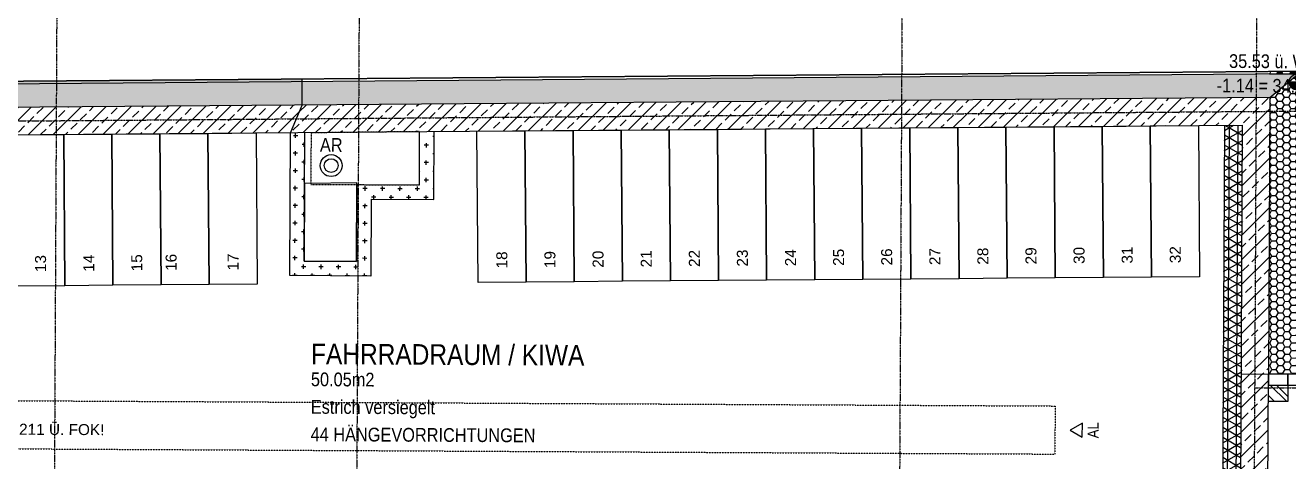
# Model space of a CAD drawing. Header units: millimetres. Extents: x -5498 to 144064, y 340 to 109563.
# Drawn here: x 12719 to 21912, y 71914 to 75090 of the extents above; entities that cross this region are included whole.
import ezdxf
from ezdxf.enums import TextEntityAlignment as Align

# ---------------------------------------------------------------- set-up
doc = ezdxf.new("R2010")
doc.units = ezdxf.units.MM
doc.linetypes.add('HIDDEN2', pattern=[0.1875, 0.125, -0.0625])
doc.linetypes.add('STRICHPUNKT', pattern=[1, 0.5, -0.25, 0, -0.25])
for name, color, linetype in [('00_HLP-G00-LEG-M0', 6, 'Continuous'), ('01-ANS-G00-LEG-M0', 251, 'Continuous'), ('01-SYM-G00-Leg-M0', 251, 'Continuous'), ('01-TXT---------M0', 251, 'Continuous'), ('01-TXT---------PP', 1, 'Continuous'), ('01-TXT-G00-LEG-M0', 1, 'Continuous'), ('02-AXO-G00-LEG-M0', 251, 'STRICHPUNKT'), ('02-FIL-G00-LEG-GK', 251, 'Continuous'), ('02-FIL-G00-LEG-LILA', 251, 'Continuous'), ('02-FIL-G00-LEG-ORANGE', 251, 'Continuous'), ('02-FIL-G00-Leg-STB', 251, 'Continuous'), ('02-TWA-G00-LEG-M0', 251, 'Continuous'), ('02-TWB-G00-LEG-M0', 251, 'Continuous'), ('02-WDA-G00-LEG-M0', 251, 'Continuous'), ('02-ZWA-G00-LEG-M0', 251, 'Continuous'), ('03-HID-G00-LEG-M0', 251, 'HIDDEN2'), ('03-SYM-G00-LEG-M0', 251, 'Continuous'), ('05-STO-G00-LEG-M0', 251, 'Continuous'), ('07-MOB-G00-LEG-FAHRRAD', 251, 'Continuous'), ('07-SAN-G00-LEG-LÜFTUNGEN', 251, 'HIDDEN2'), ('09-VER-G00-LEG-GRUNDSTÜCKSGRENZE', 251, 'Continuous')]:
    doc.layers.add(name, color=color, linetype=linetype)
doc.styles.add('ARIAL', font='arial.ttf', dxfattribs={"width": 0.85})
doc.styles.get("Standard").update_dxf_attribs({"font": 'arial.ttf'})
pattern_1 = [(44.70755, (-20078.77, 18756.93), (-89.34302, 90.25976), []), (44.70755, (-19988.97, 18756.47), (-89.34302, 90.25976), [63.5, -31.75])]
pattern_2 = [(360, (-23245.73, -3508.606), (47.625, 27.4963), [31.75, -63.5]), (120, (-23245.73, -3508.606), (-47.624994, 27.49631), [31.75, -63.5]), (60, (-23245.73, -3508.606), (6e-06, 54.99261), [-63.5, 31.75])]

# ---------------------------------------------------------------- blocks, each defined once
blk = doc.blocks.new('01-SQM')
at = {"layer": '01-TXT---------M0', "color": 1, "style": 'ARIAL', "width": 0.85}
blk.add_attdef('ROOM', (0, 0), '', height=0.15, dxfattribs=at)
blk.add_attdef('AREA', text='', height=0.1, dxfattribs=at).set_placement((0, -0.06), align=Align.TOP_LEFT)
at = {"layer": '01-TXT---------PP', "color": 1, "style": 'ARIAL', "width": 0.85}
blk.add_attdef('NR', text='', height=0.15, dxfattribs=at).set_placement((-0.1173, 0), align=Align.RIGHT)
blk.add_attdef('FLOOR', text='', height=0.1, dxfattribs=at).set_placement((0, -0.26), align=Align.TOP_LEFT)
blk = doc.blocks.new('03-rar')
blk.add_circle((0, 0), 0.05)
at = {"layer": '01-TXT---------M0', "color": 8, "style": 'ARIAL', "width": 0.85}
blk.add_attdef('RR', text='', height=0.1, dxfattribs=at).set_placement((0, 0.1), align=Align.CENTER)
blk = doc.blocks.new('01-HK1')
for p, q in [((-0.0005, -0.0742), (-0.0005, 0.0742)), ((0.0737, 0), (-0.0747, 0))]:
    blk.add_line(p, q)
blk.add_circle((-0.0005, 0), 0.0586)
for points in [[(-0.0005, 0.0586), (0.0409, 0.0414), (-0.0005, 0)], [(-0.0005, 0), (0.0581, 0), (0.0409, 0.0414)], [(-0.0591, 0), (-0.0419, -0.0414), (-0.0005, 0)], [(-0.0419, -0.0414), (-0.0005, -0.0586), (-0.0005, 0)]]:
    blk.add_solid(points)
at = {"layer": '01-TXT---------M0', "color": 8, "style": 'ARIAL', "width": 0.85}
blk.add_attdef('HEIGHT', text='', height=0.1, dxfattribs=at).set_placement((0, 0.2), align=Align.TOP_CENTER)

msp = doc.modelspace()

# ---------------------------------------------------------------- hatches: boundary and pattern name
at = {"layer": '02-FIL-G00-LEG-GK', "ltscale": 0.2}
h = msp.add_hatch(dxfattribs=at)
h.set_pattern_fill('NET3', color=256, scale=20, angle=197.04654, style=0)
h.set_pattern_definition([(89.70755, (-20078.77, 18756.93), (-63.49917, 0.324117), []), (149.70755, (-20078.77, 18756.93), (-32.03028, -54.82984), []), (209.70755, (-20078.77, 18756.93), (31.46889, -55.153955), [])])
h.paths.add_polyline_path([(21574.1, 74362.3), (21444.1, 74361.3), (21425.4, 70708.2), (16565.5, 70733), (16564.8, 70603), (21554.8, 70577.5)])
at = {"layer": '02-FIL-G00-LEG-LILA'}
h = msp.add_hatch(dxfattribs=at)
h.set_pattern_fill('HONEY', color=256, scale=10, angle=107.04654, style=0)
h.set_pattern_definition([(359.70755, (-20078.772, 18756.93), (47.764726, 27.252854), [31.75, -63.5]), (119.70755, (-20078.772, 18756.93), (-47.484027, 27.739039), [31.75, -63.5]), (59.70755, (-20078.772, 18756.93), (0.280699, 54.991893), [-63.5, 31.75])])
h.paths.add_polyline_path([(21976, 74735.4), (21976.1, 74754.1), (21776.1, 74752.6), (21776, 74733.9)])
h = msp.add_hatch(dxfattribs=at)
h.set_pattern_fill('HONEY', color=256, scale=10, angle=107.04654, style=0)
h.set_pattern_definition(pattern_2)
h.paths.add_polyline_path([(14733.4, 74679.3), (7395.2, 74622.4), (7694.4, 74454.7), (14734.8, 74509.3)])
h = msp.add_hatch(dxfattribs=at)
h.set_pattern_fill('HONEY', color=256, scale=10, angle=107.04654, style=0)
h.set_pattern_definition(pattern_2)
h.paths.add_polyline_path([(7595.3, 74644), (7595.2, 74624), (14733.4, 74679.3), (14733.3, 74699.3)])
h = msp.add_hatch(dxfattribs=at)
h.set_pattern_fill('HONEY', color=256, scale=10, angle=107.04654, style=0)
h.set_pattern_definition(pattern_2)
h.paths.add_polyline_path([(21976, 74731.7), (21976, 74735.4), (21776, 74733.9), (14733.4, 74679.3), (14734.8, 74509.3), (21775.1, 74563.9)])
h = msp.add_hatch(dxfattribs=at)
h.set_pattern_fill('HONEY', color=256, scale=10, angle=107.04654, style=0)
h.set_pattern_definition([(0.1423, (31995.2, 67277.07), (47.55656, 27.6145), [31.75, -63.5]), (120.1423, (31995.2, 67277.07), (-47.69314, 27.37794), [31.75, -63.5]), (60.1423, (31995.2, 67277.07), (-0.13658, 54.99244), [-63.5, 31.75])])
h.paths.add_polyline_path([(21976, 74735.4), (21775.1, 74563.9), (21764.9, 72551.7), (21906.4, 72552), (21964.9, 72552.2), (21965.9, 72752.2), (21968.4, 73252.2)])
at = {"layer": '02-FIL-G00-LEG-ORANGE'}
h = msp.add_hatch(dxfattribs=at)
h.set_pattern_fill('CROSS', color=256, scale=10, angle=197.04654, style=0)
h.set_pattern_definition([(89.70755, (-20078.77, 18756.93), (-63.175056, 63.82329), [31.75, -95.25]), (179.70755, (-20062.816, 18772.725), (-63.82329, -63.175056), [31.75, -95.25])])
h.paths.add_polyline_path([(15693.8, 74316.7), (15588.8, 74315.9), (15586.8, 73928), (15131.9, 73930.3), (15129, 73370.9), (14749, 73372.8), (14753.8, 74309.4), (14649.5, 74308.6), (14649.2, 74308.1), (14643.4, 73268.3), (15233.5, 73265.3), (15236.3, 73824.8), (15691.3, 73822.5)])
h = msp.add_hatch(dxfattribs=at)
h.set_pattern_fill('ANSI32', color=256, scale=10, angle=197.04654, style=0)
h.set_pattern_definition([(135.1423, (31995.2, 67277.07), (-67.1844, -67.519), []), (135.1423, (31995.09, 67321.97), (-67.1844, -67.519), [])])
h.paths.add_polyline_path([(21906.6, 72472), (21906, 72472), (21906, 72472), (21764.4, 72472.1), (21764.3, 72451.7), (21906.6, 72452)])
h.paths.add_polyline_path([(21906.6, 72452), (21764.3, 72451.7), (21763.8, 72352.8), (21906.9, 72352)])
at = {"layer": '02-FIL-G00-Leg-STB'}
h = msp.add_hatch(dxfattribs=at)
h.set_pattern_fill('ANSI33', color=256, scale=20, angle=107.04654, style=0)
h.set_pattern_definition(pattern_1)
h.paths.add_polyline_path([(21764.8, 72550), (21775.1, 74563.9), (14734.8, 74509.3), (14649.2, 74308.1), (21574.1, 74362.3), (21564.8, 72551)])
h = msp.add_hatch(dxfattribs=at)
h.set_pattern_fill('ANSI33', color=256, scale=20, angle=107.04654, style=0)
h.set_pattern_definition(pattern_1)
h.paths.add_polyline_path([(14734.8, 74509.3), (7594.4, 74454), (7590.9, 73778.8), (7899.8, 73777.2), (7971.8, 72987.3), (8171, 73005.5), (8082.5, 73976.3), (7792, 73977.8), (7793.4, 74254.4), (14649.2, 74308.1)])
h = msp.add_hatch(dxfattribs=at)
h.set_pattern_fill('ANSI33', color=256, scale=20, angle=107.04654, style=0)
h.set_pattern_definition([(44.70755, (-20078.77, 18756.93), (-89.34302, 90.25976), []), (44.70755, (-19988.97, 18756.47), (-89.34302, 90.25976), [63.5, -31.75])])
h.paths.add_polyline_path([(21764.8, 72550), (21564.8, 72551), (21554.8, 70577.5), (16564.8, 70603), (16564.4, 70513), (16563.8, 70403), (21753.8, 70376.5)])

# ---------------------------------------------------------------- linework, layer by layer
at = {"layer": '00_HLP-G00-LEG-M0'}
msp.add_circle((14945, 74069.1), 80, dxfattribs=at)
at = {"layer": '01-ANS-G00-LEG-M0'}
msp.add_lwpolyline([(14751.9, 73939.4), (14749, 73372.8), (15129, 73370.9), (15131.9, 73942.9), (14751.9, 73939.4)], dxfattribs=at)
at = {"layer": '01-TXT-G00-LEG-M0', "flags": 128}
msp.add_lwpolyline([(20410.9, 72194.4), (20322.8, 72144.1), (20410.4, 72092.9)], close=True, dxfattribs=at)
at = {"layer": '02-AXO-G00-LEG-M0'}
for points in [[(12956.9, 76889.1), (12842.5, 54489.4)], [(15156.8, 76877.8), (15042.5, 54478.1)], [(19106.8, 76857.7), (18992.5, 54458)], [(21686.8, 76844.5), (21572.4, 54444.8)], [(2505.1, 74314.5), (23524.7, 74477.4)], [(21664.3, 72451.4), (46982.2, 72514.3), (46982.2, 72514.3)]]:
    msp.add_lwpolyline(points, dxfattribs=at)
at = {"layer": '02-FIL-G00-LEG-LILA'}
for points in [[(14734.8, 74509.3), (14733.3, 74699.3)], [(21775.1, 74563.9), (21975.4, 74731.2)]]:
    msp.add_lwpolyline(points, dxfattribs=at)
at = {"layer": '02-FIL-G00-Leg-STB'}
for points in [[(14648.7, 74306.8), (14734.8, 74509.3)], [(21764.8, 72550), (21564.8, 72551)]]:
    msp.add_lwpolyline(points, dxfattribs=at)
at = {"layer": '02-TWA-G00-LEG-M0'}
for p, q in [((21775.1, 74563.9), (7594.4, 74454)), ((21775.1, 74563.9), (21764.8, 72550)), ((7793.4, 74255.5), (21574.1, 74362.3)), ((21574.1, 74362.3), (21554.8, 70577.5)), ((21753.8, 70376.5), (21764.8, 72550))]:
    msp.add_line(p, q, dxfattribs=at)
at = {"layer": '02-TWB-G00-LEG-M0'}
msp.add_lwpolyline([(22499.5, 95322.7), (22520.7, 92934), (24188.2, 92953.7), (24212.5, 90043), (22554.6, 90026.2), (22596.5, 85489.1), (24254.4, 85505.9), (24220, 78760.8), (22377.3, 78750.8), (22390.5, 74757.3), (7395.3, 74642.4), (7434.9, 105054.1)], dxfattribs=at)
at = {"layer": '02-WDA-G00-LEG-M0'}
msp.add_line((21976, 74735.4), (7395.2, 74622.4), dxfattribs=at)
msp.add_lwpolyline([(21976, 74735.4), (21976.1, 74754.1), (21776.1, 74752.6), (21776, 74733.9)], close=True, dxfattribs=at)
at = {"layer": '02-ZWA-G00-LEG-M0'}
for points in [[(15236.3, 73824.8), (15233.5, 73265.3), (14643.4, 73268.3), (14649.2, 74308.6)], [(15131.9, 73930.3), (15129, 73370.9), (14749, 73372.8), (14753.8, 74309.4)], [(15131.9, 73930.3), (15586.8, 73928), (15588.8, 74315.9)], [(15236.3, 73824.8), (15691.3, 73822.5), (15693.8, 74316.7)], [(21444.1, 74361.3), (21425.4, 70708.2), (16565.5, 70733)], [(21906.6, 72472), (21906.9, 72352), (21763.8, 72352.8)]]:
    msp.add_lwpolyline(points, dxfattribs=at)
at = {"layer": '03-HID-G00-LEG-M0'}
msp.add_lwpolyline([(14798.7, 74307), (14796.8, 73932), (15586.8, 73928), (15588.8, 74315.9)], close=True, dxfattribs=at)
at = {"layer": '05-STO-G00-LEG-M0'}
for points in [[(21906.4, 72552), (21764.9, 72552.1), (21764.4, 72472.1), (21906.6, 72472)], [(21986.4, 72552.2), (21906.4, 72552), (21906, 72472), (21986.6, 72472.2)]]:
    msp.add_lwpolyline(points, close=True, dxfattribs=at)
at = {"layer": '07-MOB-G00-LEG-FAHRRAD'}
for points in [[(12657.3, 73192.4), (12648.7, 74292.4), (12998.7, 74295.2), (13007.3, 73195.2)], [(13007.3, 73195.2), (12998.7, 74295.2), (13348.7, 74297.9), (13357.3, 73197.9)], [(13357.3, 73197.9), (13348.7, 74297.9), (13698.7, 74300.6), (13707.3, 73200.7)], [(13707.3, 73200.7), (13698.7, 74300.6), (14048.7, 74303.4), (14057.3, 73203.4)], [(14057.3, 73203.4), (14048.7, 74303.4), (14398.7, 74306.1), (14407.3, 73206.1)], [(16013.6, 73218.7), (16005, 74318.7), (16355, 74321.4), (16363.6, 73221.5)], [(16363.6, 73221.5), (16355, 74321.4), (16705, 74324.2), (16713.6, 73224.2)], [(16713.6, 73224.2), (16705, 74324.2), (17055, 74326.9), (17063.6, 73226.9)], [(17063.6, 73226.9), (17055, 74326.9), (17405, 74329.7), (17413.6, 73229.7)], [(17413.6, 73229.7), (17405, 74329.7), (17755, 74332.4), (17763.6, 73232.4)], [(17763.6, 73232.4), (17755, 74332.4), (18105, 74335.1), (18113.6, 73235.2)], [(18113.6, 73235.2), (18105, 74335.1), (18454.9, 74337.9), (18463.6, 73237.9)], [(18463.6, 73237.9), (18454.9, 74337.9), (18804.9, 74340.6), (18813.6, 73240.6)], [(18813.6, 73240.6), (18804.9, 74340.6), (19154.9, 74343.4), (19163.5, 73243.4)], [(19163.5, 73243.4), (19154.9, 74343.4), (19504.9, 74346.1), (19513.5, 73246.1)], [(19513.5, 73246.1), (19504.9, 74346.1), (19854.9, 74348.8), (19863.5, 73248.9)], [(19863.5, 73248.9), (19854.9, 74348.8), (20204.9, 74351.6), (20213.5, 73251.6)], [(20213.5, 73251.6), (20204.9, 74351.6), (20554.9, 74354.3), (20563.5, 73254.3)], [(20563.5, 73254.3), (20554.9, 74354.3), (20904.9, 74357.1), (20913.5, 73257.1)], [(20913.5, 73257.1), (20904.9, 74357.1), (21254.9, 74359.8), (21263.5, 73259.8)]]:
    msp.add_lwpolyline(points, close=True, dxfattribs=at)
at = {"layer": '07-SAN-G00-LEG-LÜFTUNGEN', "linetype": 'HIDDEN2', "ltscale": 0.5}
for points in [[(8124.7, 73513.4), (8757.3, 73571.1), (8866.1, 72377.6), (20212.5, 72319.6)], [(8156.5, 73164.8), (8440.5, 73190.7), (8546.4, 72029.2), (20210.7, 71969.7)], [(20212.5, 72319.6), (20210.7, 71969.7)]]:
    msp.add_lwpolyline(points, dxfattribs=at)
at = {"layer": '09-VER-G00-LEG-GRUNDSTÜCKSGRENZE'}
msp.add_lwpolyline([(61916.9, 26338.1), (50753.8, 26465.4), (34258.6, 26668.8), (34351.1, 56612.8), (7433, 56561.7), (7303.1, 56562.4), (7385.6, 72730.1), (7395.3, 74642.4), (22389.1, 74758.6), (44751.9, 74814.2), (44634.2, 56631.7), (44768.4, 56632.6), (61916.9, 56665.1)], close=True, dxfattribs=at)

# ---------------------------------------------------------------- block references
at = {"layer": '00_HLP-G00-LEG-M0', "xscale": 999.9999999999995, "yscale": 999.9999999999995, "zscale": 999.9999999999995, "rotation": 359.7075493058967}
msp.add_blockref('01-HK1', (21975.7, 74676.8), dxfattribs=at).add_auto_attribs({'HEIGHT': '35.53 ü. WR.NULL'})
at = {"layer": '01-SYM-G00-Leg-M0', "xscale": 999.9999999999995, "yscale": 999.9999999999995, "zscale": 999.9999999999995, "rotation": 359.6300068704576}
msp.add_blockref('01-HK1', (22088.6, 74497.7), dxfattribs=at).add_auto_attribs({'HEIGHT': '-1.14 = 34.41 ü. WR.NULL'})
at = {"layer": '01-TXT-G00-LEG-M0', "xscale": 999.9999999999995, "yscale": 999.9999999999995, "zscale": 999.9999999999995, "rotation": 359.7075492595966}
msp.add_blockref('01-SQM', (14798.2, 72623.9), dxfattribs=at).add_auto_attribs({'ROOM': 'FAHRRADRAUM / KIWA', 'AREA': '50.05m2', 'FLOOR': 'Estrich versiegelt'})
at = {"layer": '01-TXT-G00-LEG-M0'}
ref = msp.add_blockref('01-SQM', (14796.2, 72223.9), dxfattribs=dict(at, xscale=999.9999999999995, yscale=999.9999999999995, zscale=999.9999999999995, rotation=359.7075492595966))
ref.add_attrib('AREA', '44 HÄNGEVORRICHTUNGEN', dxfattribs={"layer": '01-TXT---------M0', "color": 1, "height": 100, "rotation": 359.70755, "style": 'ARIAL', "width": 0.85}).set_placement((14795.8, 72163.9), align=Align.TOP_LEFT)
at = {"layer": '03-SYM-G00-LEG-M0', "xscale": 999.9999999999995, "yscale": 999.9999999999995, "zscale": 999.9999999999995, "rotation": 359.7075493768067}
msp.add_blockref('03-rar', (14945, 74069.1), dxfattribs=at).add_auto_attribs({'RR': 'AR'})

# ---------------------------------------------------------------- texts
at = {"layer": '01-TXT-G00-LEG-M0', "style": 'ARIAL', "text_generation_flag": 6, "width": 0.85}
msp.add_text('AL', height=80, rotation=269.70755, dxfattribs=at).set_placement((20448.5, 72143.4), align=Align.TOP_CENTER)
at = {"layer": '01-TXT-G00-LEG-M0', "char_height": 80, "width": 750, "attachment_point": 4, "rotation": 90.44865}
for s, insert in [('{\\fArial|b0|i0|c0|p34;24}', (18287.8, 73336.5)), ('{\\fArial|b0|i0|c0|p34;25}', (18637.8, 73339.3)), ('{\\fArial|b0|i0|c0|p34;26}', (18987.8, 73342)), ('{\\fArial|b0|i0|c0|p34;27}', (19337.8, 73344.8)), ('{\\fArial|b0|i0|c0|p34;28}', (19687.7, 73347.5)), ('{\\fArial|b0|i0|c0|p34;29}', (20037.7, 73350.2)), ('{\\fArial|b0|i0|c0|p34;30}', (20387.7, 73353)), ('{\\fArial|b0|i0|c0|p34;31}', (20737.7, 73355.7)), ('{\\fArial|b0|i0|c0|p34;32}', (21087.7, 73358.5)), ('{\\fArial|b0|i0|c0|p34;13}', (12831.6, 73293.8)), ('{\\fArial|b0|i0|c0|p34;14}', (13181.5, 73296.6)), ('{\\fArial|b0|i0|c0|p34;15}', (13531.5, 73299.3)), ('{\\fArial|b0|i0|c0|p34;16}', (13781.5, 73302.5)), ('{\\fArial|b0|i0|c0|p34;17}', (14231.5, 73304.8)), ('{\\fArial|b0|i0|c0|p34;18}', (16187.8, 73320.1)), ('{\\fArial|b0|i0|c0|p34;19}', (16537.8, 73322.8)), ('{\\fArial|b0|i0|c0|p34;20}', (16887.8, 73325.6)), ('{\\fArial|b0|i0|c0|p34;21}', (17237.8, 73328.3)), ('{\\fArial|b0|i0|c0|p34;22}', (17587.8, 73331.1)), ('{\\fArial|b0|i0|c0|p34;23}', (17937.8, 73333.8))]:
    msp.add_mtext(s, dxfattribs=dict(at, insert=insert))
at = {"layer": '07-SAN-G00-LEG-LÜFTUNGEN', "linetype": 'HIDDEN2', "ltscale": 0.5, "insert": (11833.6, 72328.3), "char_height": 80, "width": 1471.2, "attachment_point": 1, "rotation": 359.70755}
msp.add_mtext('{\\fArial|b0|i0|c0|p34;LÜ 10/40\\PUK LÜFTUNG = 211 Ü. FOK!}', dxfattribs=at)

doc.saveas('drawing.dxf')
